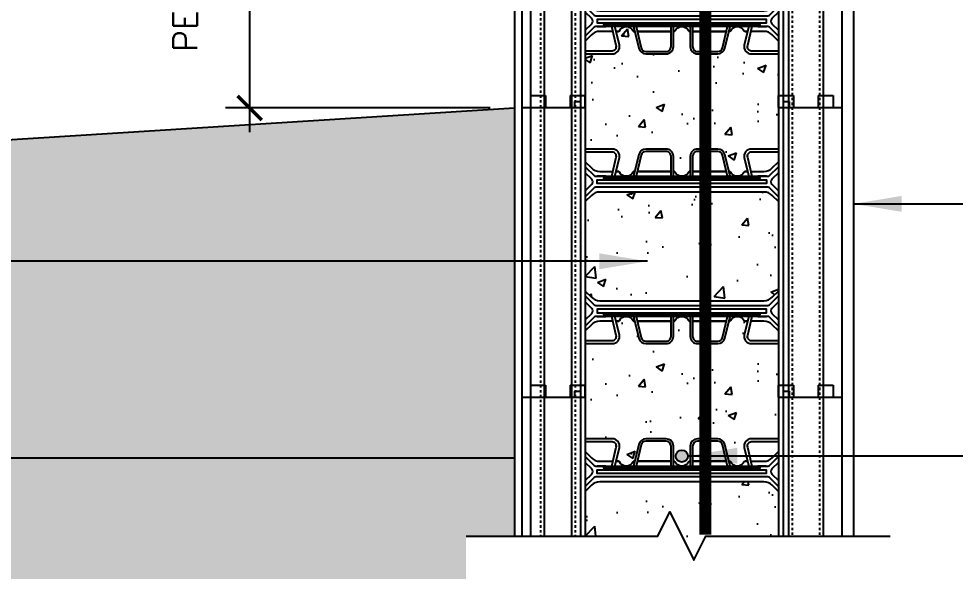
# Model space of a CAD drawing. Header units: inches. Extents: x -206 to -79, y -112 to 60.
# Drawn here: x -162.72 to -123.93, y -54.54 to -31.66 of the extents above; entities that cross this region are included whole.
import ezdxf

# ---------------------------------------------------------------- set-up
doc = ezdxf.new("R2010")
doc.units = ezdxf.units.IN
doc.header["$MEASUREMENT"] = 0
doc.linetypes.add('DASHED2', pattern=[0.375, 0.25, -0.125])
for name, color, linetype in [('LAYER 12', 12, 'Continuous'), ('LAYER 13', 13, 'Continuous'), ('LAYER 3', 3, 'Continuous'), ('LAYER 5', 5, 'Continuous'), ('LAYER 8', 8, 'Continuous')]:
    doc.layers.add(name, color=color, linetype=linetype)
doc.styles.add('NOTES', font='simplex.shx', dxfattribs={"height": 1})
doc.dimstyles.new('DIM-16', dxfattribs={"dimscale": 16, "dimtxt": 0.09375, "dimasz": 0.125, "dimexe": 0.1875, "dimexo": 0.0625, "dimgap": 0.0625, "dimtad": 0, "dimtih": 1, "dimtoh": 1, "dimdec": 4, "dimzin": 3, "dimdsep": 46, "dimlunit": 4, "dimtxsty": 'NOTES', "dimcen": 0.0625, "dimclrt": 4, "dimadec": 0, "dimazin": 0, "dimtfac": 1, "dimtdec": 4, "dimtofl": 0, "dimtmove": 0, "dimatfit": 3, "dimfxl": 1, "dimfrac": 2, "dimtolj": 1, "dimtzin": 0, "dimarcsym": 0})
doc.dimstyles.new('DIM-16$0', dxfattribs={"dimscale": 16, "dimtxt": 1, "dimasz": 0.0625, "dimexe": 0.0625, "dimexo": 0.0625, "dimgap": 0.03125, "dimtad": 1, "dimdec": 4, "dimzin": 3, "dimdsep": 46, "dimlunit": 4, "dimtxsty": 'NOTES', "dimblk1": 'ARCHTICK', "dimblk2": 'ARCHTICK', "dimsah": 1, "dimcen": 0.0625, "dimdle": 0.0625, "dimclrd": 256, "dimclre": 256, "dimclrt": 7, "dimadec": 0, "dimazin": 0, "dimtfac": 1, "dimtdec": 4, "dimtmove": 2, "dimatfit": 3, "dimldrblk": 'ARCHTICK', "dimfxl": 1, "dimfrac": 2, "dimtolj": 1, "dimtzin": 0, "dimarcsym": 0})

# ---------------------------------------------------------------- blocks, each defined once
blk = doc.blocks.new('_ArchTick')
at = {"color": 0, "linetype": 'ByBlock', "const_width": 0.15}
blk.add_lwpolyline([(-0.5, -0.5), (0.5, 0.5)], dxfattribs=at)
blk = doc.blocks.new('*D8')
at = {"layer": 'DEFPOINTS', "color": 0}
for p in [(-141.879, -23.336), (-153.158, -35.356), (-142.192, -35.356)]:
    blk.add_point(p, dxfattribs=at)
at = {"layer": 'LAYER 8', "lineweight": -2}
for p, q in [((-153.158, -22.336), (-153.158, -36.356)), ((-142.879, -23.336), (-154.158, -23.336)), ((-143.192, -35.356), (-154.158, -35.356))]:
    blk.add_line(p, q, dxfattribs=at)
for p, rotation in [((-153.158, -23.336), 90), ((-153.158, -35.356), 270)]:
    blk.add_blockref('_ArchTick', p, dxfattribs=dict(at, rotation=rotation))
at = {"layer": 'LAYER 8', "color": 7, "insert": (-154.991, -29.346), "char_height": 1, "attachment_point": 5, "rotation": 90, "style": 'NOTES'}
blk.add_mtext('\\A1;PER LOCAL\\PCODE', dxfattribs=at)
blk = doc.blocks.new('A$C52D01540')
at = {"layer": 'LAYER 12'}
for p, q in [((0.35, 12.5), (0.975, 12.5)), ((0.35, 12.5), (0.975, 12.5)), ((0.35, 12.5), (0.35, 0)), ((0.925, 12.5), (0.925, 0)), ((0.975, 12.5), (0.975, 12)), ((0.975, 12.5), (0.975, 12)), ((2, 12.5), (2, 12)), ((2, 12.5), (2.625, 12.5)), ((2, 12.5), (2, 12)), ((2, 12.5), (2.625, 12.5)), ((2.05, 12.5), (2.05, 0)), ((2.625, 12), (2.625, 12.5)), ((10.625, 12.5), (11.25, 12.5)), ((10.625, 12.5), (11.25, 12.5)), ((10.625, 12), (10.625, 12.5)), ((11.25, 12.5), (11.25, 12)), ((11.25, 12.5), (11.25, 12)), ((12.275, 12.5), (12.275, 12)), ((12.275, 12.5), (12.9, 12.5)), ((12.275, 12.5), (12.275, 12)), ((12.275, 12.5), (12.9, 12.5)), ((12.9, 12.5), (12.9, 12)), ((12.9, 12.5), (12.9, 12)), ((2.175, 12.25), (2.175, 12)), ((2.175, 12.25), (2.425, 12.25)), ((2.425, 12.25), (2.425, 0)), ((10.825, 12.25), (10.825, 0)), ((10.825, 12.25), (11.075, 12.25)), ((11.075, 12.25), (11.075, 12)), ((11.04, 12), (11.04, 0)), ((12.485, 12), (12.485, 0)), ((0.35, 0.5), (0.975, 0.5)), ((0.35, 0.5), (0.975, 0.5)), ((0.975, 0.5), (0.975, 0)), ((0.975, 0.5), (0.975, 0)), ((2, 0.5), (2, 0)), ((2, 0.5), (2.625, 0.5)), ((2, 0.5), (2, 0)), ((2, 0.5), (2.625, 0.5)), ((10.625, 0.5), (11.25, 0.5)), ((10.625, 0.5), (11.25, 0.5)), ((11.25, 0.5), (11.25, 0)), ((11.25, 0.5), (11.25, 0)), ((12.275, 0.5), (12.275, 0)), ((12.275, 0.5), (12.9, 0.5)), ((12.275, 0.5), (12.275, 0)), ((12.275, 0.5), (12.9, 0.5)), ((12.9, 0.5), (12.9, 0)), ((12.9, 0.5), (12.9, 0)), ((2.175, 0.25), (2.175, 0)), ((2.175, 0.25), (2.425, 0.25)), ((10.825, 0.25), (11.075, 0.25)), ((11.075, 0.25), (11.075, 0))]:
    blk.add_line(p, q, dxfattribs=at)
at = {"layer": 'LAYER 12', "linetype": 'DASHED2', "ltscale": 0.15}
for p, q in [((0.765, 12.5), (0.765, 0)), ((2.21, 12.5), (2.21, 0)), ((11.2, 12), (11.2, 0)), ((12.325, 12), (12.325, 0))]:
    blk.add_line(p, q, dxfattribs=at)
at = {"layer": 'LAYER 12'}
for points in [[(3.854, 9.15), (4.037, 9.91, 0.485338), (3.746, 10.28), (2.625, 10.28)], [(3.474, 9.15), (3.374, 9.15), (3.124, 9.15), (3.72, 9.15), (3.911, 9.94, 0.485338), (3.746, 10.15), (2.625, 10.15)], [(6.277, 9.15), (6.277, 9.98, 0.414214), (5.977, 10.28), (5.134, 10.28, 0.346495), (4.843, 10.05), (4.626, 9.15)], [(6.177, 9.15), (6.177, 9.98, 0.414214), (5.977, 10.18), (5.134, 10.18, 0.346495), (4.94, 10.027), (4.729, 9.15)], [(8.624, 9.15), (8.407, 10.05, 0.346495), (8.116, 10.28), (7.273, 10.28, 0.414214), (6.973, 9.98), (6.973, 9.15)], [(8.521, 9.15), (8.31, 10.027, 0.346495), (8.116, 10.18), (7.273, 10.18, 0.414214), (7.073, 9.98), (7.073, 9.15)], [(10.625, 10.28), (9.504, 10.28, 0.485338), (9.213, 9.91), (9.396, 9.15)], [(10.625, 10.15), (9.504, 10.15, 0.485338), (9.339, 9.94), (9.53, 9.15), (10.126, 9.15), (9.876, 9.15), (9.776, 9.15)], [(2.625, 9.749), (2.878, 9.496, 0.198912), (3.231, 9.35), (3.769, 9.35)], [(9.481, 9.35), (10.019, 9.35, 0.198912), (10.372, 9.496), (10.625, 9.749)], [(2.625, 9.549), (2.995, 9.179, 0.198912), (3.066, 9.15), (6.625, 9.15, -0.279322), (6.339, 9.323, 0.279322), (6.295, 9.35)], [(4.656, 9.35, 0.279322), (4.611, 9.323, -0.605918), (4.04, 9.323, 0.279322), (3.996, 9.35), (3.902, 9.35), (3.996, 9.35)], [(6.955, 9.35, 0.279322), (6.911, 9.323, -0.279322), (6.625, 9.15), (10.184, 9.15, 0.198912), (10.255, 9.179), (10.625, 9.549)], [(9.254, 9.35), (9.348, 9.35), (9.254, 9.35, 0.279322), (9.21, 9.323, -0.605918), (8.639, 9.323, 0.279322), (8.594, 9.35)], [(2.625, 8.551), (2.893, 8.819, 0.414214), (2.893, 9.031), (2.625, 9.299)], [(10.625, 9.299), (10.357, 9.031, 0.414214), (10.357, 8.819), (10.625, 8.551)], [(10.625, 8.301), (10.255, 8.671, 0.198912), (10.184, 8.7), (6.625, 8.7), (3.066, 8.7, 0.198912), (2.995, 8.671), (2.625, 8.301)], [(10.625, 8.101), (10.372, 8.354, 0.198912), (10.019, 8.5), (6.625, 8.5), (3.231, 8.5, 0.198912), (2.878, 8.354), (2.625, 8.101)], [(2.625, 4.399), (2.878, 4.146, 0.198912), (3.231, 4), (6.625, 4), (10.019, 4, 0.198912), (10.372, 4.146), (10.625, 4.399)], [(2.625, 4.199), (2.995, 3.829, 0.198912), (3.066, 3.8), (6.625, 3.8), (10.184, 3.8, 0.198912), (10.255, 3.829), (10.625, 4.199)], [(2.625, 3.201), (2.893, 3.469, 0.414214), (2.893, 3.681), (2.625, 3.949)], [(10.625, 3.949), (10.357, 3.681, 0.414214), (10.357, 3.469), (10.625, 3.201)], [(6.295, 3.15, 0.279322), (6.339, 3.177, -0.279322), (6.625, 3.35), (3.066, 3.35, 0.198912), (2.995, 3.321), (2.625, 2.951)], [(2.625, 2.35), (3.746, 2.35, 0.485338), (3.911, 2.56), (3.72, 3.35), (3.124, 3.35), (3.374, 3.35), (3.474, 3.35)], [(2.625, 2.22), (3.746, 2.22, 0.485338), (4.037, 2.59), (3.854, 3.35)], [(3.769, 3.15), (3.231, 3.15, 0.198912), (2.878, 3.004), (2.625, 2.751)], [(3.996, 3.15), (3.902, 3.15), (3.996, 3.15, 0.279322), (4.04, 3.177, -0.605918), (4.611, 3.177, 0.279322), (4.656, 3.15)], [(4.626, 3.35), (4.843, 2.45, 0.346495), (5.134, 2.22), (5.977, 2.22, 0.414214), (6.277, 2.52), (6.277, 3.35)], [(4.729, 3.35), (4.94, 2.473, 0.346495), (5.134, 2.32), (5.977, 2.32, 0.414214), (6.177, 2.52), (6.177, 3.35)], [(10.625, 2.951), (10.255, 3.321, 0.198912), (10.184, 3.35), (6.625, 3.35, -0.279322), (6.911, 3.177, 0.279322), (6.955, 3.15)], [(6.973, 3.35), (6.973, 2.52, 0.414214), (7.273, 2.22), (8.116, 2.22, 0.346495), (8.407, 2.45), (8.624, 3.35)], [(7.073, 3.35), (7.073, 2.52, 0.414214), (7.273, 2.32), (8.116, 2.32, 0.346495), (8.31, 2.473), (8.521, 3.35)], [(8.594, 3.15, 0.279322), (8.639, 3.177, -0.605918), (9.21, 3.177, 0.279322), (9.254, 3.15), (9.348, 3.15), (9.254, 3.15)], [(9.396, 3.35), (9.213, 2.59, 0.485338), (9.504, 2.22), (10.625, 2.22)], [(9.776, 3.35), (9.876, 3.35), (10.126, 3.35), (9.53, 3.35), (9.339, 2.56, 0.485338), (9.504, 2.35), (10.625, 2.35)], [(10.625, 2.751), (10.372, 3.004, 0.198912), (10.019, 3.15), (9.481, 3.15)]]:
    blk.add_lwpolyline(points, format="xyb", dxfattribs=at)
for points in [[(4.674, 9.35), (4.656, 9.35)], [(6.177, 9.35), (4.777, 9.35)], [(6.277, 9.35), (6.295, 9.35)], [(6.973, 9.35), (6.955, 9.35)], [(7.073, 9.35), (8.473, 9.35)], [(8.576, 9.35), (8.594, 9.35)], [(6.625, 9), (10.126, 9), (10.126, 8.85), (6.625, 8.85), (3.124, 8.85), (3.124, 9)], [(6.625, 3.5), (10.126, 3.5), (10.126, 3.65), (6.625, 3.65), (3.124, 3.65), (3.124, 3.5)], [(4.674, 3.15), (4.656, 3.15)], [(6.177, 3.15), (4.777, 3.15)], [(6.277, 3.15), (6.295, 3.15)], [(6.973, 3.15), (6.955, 3.15)], [(7.073, 3.15), (8.473, 3.15)], [(8.576, 3.15), (8.594, 3.15)]]:
    blk.add_lwpolyline(points, close=True, dxfattribs=at)
for points in [[(6.625, 9.1), (3.474, 9.1), (3.377, 9.078, 0.780776), (3.377, 9.072), (3.474, 9.05), (6.625, 9.05), (9.776, 9.05), (9.873, 9.072, 0.780776), (9.873, 9.078), (9.776, 9.1)], [(6.625, 3.4), (9.776, 3.4), (9.873, 3.422, 0.780776), (9.873, 3.428), (9.776, 3.45), (6.625, 3.45), (3.474, 3.45), (3.377, 3.428, 0.780776), (3.377, 3.422), (3.474, 3.4)]]:
    blk.add_lwpolyline(points, format="xyb", close=True, dxfattribs=at)
at = {"layer": 'LAYER 5'}
for p, q in [((0, 12), (0, 0)), ((0, 12), (2.625, 12)), ((2.625, 12), (2.625, 0)), ((10.625, 12), (10.625, 0)), ((10.625, 12), (13.25, 12)), ((13.25, 12), (13.25, 0)), ((0, 0), (2.625, 0)), ((10.625, 0), (13.25, 0))]:
    blk.add_line(p, q, dxfattribs=at)

msp = doc.modelspace()

# ---------------------------------------------------------------- hatches: boundary and pattern name
at = {"layer": 'LAYER 12'}
h = msp.add_hatch(dxfattribs=at)
h.set_pattern_fill('EARTH,_O', color=256, scale=8, angle=45)
h.set_pattern_definition([(45, (-201.4805, -112.3844), (2e-16, 2.828427), [2, -2]), (45, (-202.0108, -111.854), (2e-16, 2.828427), [2, -2]), (45, (-202.5412, -111.3237), (2e-16, 2.828427), [2, -2]), (135, (-202.5412, -110.9702), (-2.828427, 4e-16), [2, -2]), (135, (-202.0108, -110.4398), (-2.828427, 4e-16), [2, -2]), (135, (-201.4805, -109.9095), (-2.828427, 4e-16), [2, -2])])
h.paths.add_polyline_path([(-142.19177, -35.35572), (-184.32043, -37.98876), (-184.32043, -111.98277), (-109.48199, -111.98277), (-109.48199, -89.33625), (-119.16058, -89.33624), (-119.16058, -99.33626), (-151.34802, -99.33622), (-164.66982, -99.33622, -0.36397023), (-166.63943, -97.68352), (-173.47938, -58.89227), (-142.19177, -58.89227), (-142.19177, -57.08621), (-144.19177, -57.08621), (-144.19177, -53.08621), (-142.19177, -53.08621)])
h.paths.add_polyline_path([(-136.17096, -104.27757), (-134.33763, -104.27757), (-134.33763, -105.96805), (-136.17096, -105.96805)], flags=24)
h.paths.add_polyline_path([(-201.4805, -65.73889), (-172.793, -65.73889), (-172.793, -73.26568), (-201.4805, -73.26568)], flags=9)
h.paths.add_polyline_path([(-201.4805, -105.07187), (-181.043, -105.07187), (-181.043, -112.38437), (-201.4805, -112.38437)], flags=9)
h.paths.add_polyline_path([(-201.4805, -47.04784), (-177.88229, -47.04784), (-177.88229, -52.48534), (-201.4805, -52.48534)], flags=9)
at = {"layer": 'LAYER 13'}
h = msp.add_hatch(dxfattribs=at)
h.set_pattern_fill('AR-CONC', color=256, scale=0.5, style=0)
h.set_pattern_definition([(50, (-139.2543, -43.3362), (3.5863, -0.31376), [0.375, -4.125]), (355, (-139.2543, -43.336), (-0.6938, 3.761), [0.3, -3.3]), (100.45, (-138.9554, -43.3623), (2.89255, 3.4472), [0.3187, -3.5057]), (46.184, (-139.2543, -42.336), (5.3362, -0.8276), [0.5625, -6.1875]), (96.636, (-138.8096, -42.405), (4.6733, 4.8706), [0.478, -5.2586]), (351.184, (-139.2543, -42.336), (4.6733, 4.8706), [0.45, -4.95]), (21, (-138.7543, -42.5862), (2.98454, -2.0131), [0.375, -4.125]), (326, (-138.7543, -42.586), (1.2166, 3.6258), [0.3, -3.3]), (71.45, (-138.5056, -42.754), (4.2011, 1.61265), [0.3187, -3.5057]), (37.5, (-139.2543, -43.3362), (0.0608, 1.66447), [0, -3.26, 0, -3.35, 0, -3.3125]), (7.5, (-139.2543, -43.3362), (1.31535, 1.97206), [0, -1.91, 0, -3.185, 0, -1.2625]), (327.5, (-140.3693, -43.3362), (2.66911, -0.11277), [0, -1.25, 0, -3.9, 0, -5.175]), (317.5, (-140.8693, -43.3362), (2.91593, 0.50052), [0, -1.625, 0, -2.59, 0, -3.675])])
h.paths.add_polyline_path([(-131.2543, -33.11616), (-132.375, -33.11616, -0.48533789), (-132.66664, -32.74584), (-132.53169, -32.18616), (-132.62486, -32.18616, -0.27932207), (-132.66918, -32.15931, 0.60591838), (-133.2407, -32.15931, -0.27932207), (-133.28502, -32.18616), (-133.30318, -32.18616), (-133.47204, -32.88648, -0.34649497), (-133.76369, -33.11616), (-134.60605, -33.11616, -0.41421356), (-134.90605, -32.81616), (-134.90605, -32.18616), (-134.92422, -32.18616, -0.27932206), (-134.96854, -32.15931, 0.27945719), (-135.25446, -31.98616, 0.27918695), (-135.54005, -32.15931, -0.27932207), (-135.58437, -32.18616), (-135.60254, -32.18616), (-135.60254, -32.81616, -0.33395124), (-135.81918, -33.10435), (-135.81918, -37.06797, -0.33395124), (-135.60254, -37.35616), (-135.60254, -37.98616), (-135.58437, -37.98616, -0.27932206), (-135.54005, -38.01301, 0.27945722), (-135.25414, -38.18616, 0.27918692), (-134.96854, -38.01301, -0.27932207), (-134.92422, -37.98616), (-134.90605, -37.98616), (-134.90605, -37.35616, -0.41421356), (-134.60605, -37.05616), (-133.76369, -37.05616, -0.34649497), (-133.47204, -37.28584), (-133.30318, -37.98616), (-133.28502, -37.98616, -0.27932207), (-133.2407, -38.01301, 0.60591838), (-132.66918, -38.01301, -0.27932206), (-132.62486, -37.98616), (-132.53169, -37.98616), (-132.66664, -37.42648, -0.48533789), (-132.375, -37.05616), (-131.2543, -37.05616), (-131.2543, -35.33616)])
h.paths.add_polyline_path([(-135.81918, -33.10435, -0.07050901), (-135.90254, -33.11616), (-136.74491, -33.11616, -0.34649497), (-137.03655, -32.88648), (-137.20541, -32.18616), (-137.22358, -32.18616, -0.27932207), (-137.2679, -32.15931, 0.60591838), (-137.83941, -32.15931, -0.27932206), (-137.88373, -32.18616), (-137.9769, -32.18616), (-137.84195, -32.74584, -0.48533789), (-138.1336, -33.11616), (-139.2543, -33.11616), (-139.2543, -35.33616), (-139.2543, -37.05616), (-138.1336, -37.05616, -0.48533789), (-137.84195, -37.42648), (-137.9769, -37.98616), (-137.88373, -37.98616, -0.27932207), (-137.83941, -38.01301, 0.60591838), (-137.2679, -38.01301, -0.27932207), (-137.22358, -37.98616), (-137.20541, -37.98616), (-137.03655, -37.28584, -0.34649497), (-136.74491, -37.05616), (-135.90254, -37.05616, -0.07050901), (-135.81918, -37.06797)])
h.paths.add_polyline_path([(-135.81918, -38.83616), (-138.64782, -38.83616, 0.19891237), (-139.00138, -38.98261), (-139.2543, -39.23553), (-139.2543, -42.93679), (-139.00138, -43.18971, 0.19891237), (-138.64782, -43.33616), (-135.81918, -43.33616)])
h.paths.add_polyline_path([(-131.2543, -39.23553), (-131.50722, -38.98261, 0.19891237), (-131.86077, -38.83616), (-135.2543, -38.83616), (-135.81918, -38.83616), (-135.81918, -43.33616), (-135.2543, -43.33616), (-131.86077, -43.33616, 0.19891237), (-131.50722, -43.18971), (-131.2543, -42.93679)])
h = msp.add_hatch(dxfattribs=at)
h.set_pattern_fill('AR-CONC', color=256, scale=0.5, style=0)
h.set_pattern_definition([(50, (-139.2543, -54.0862), (3.5863, -0.31376), [0.375, -4.125]), (355, (-139.2543, -54.0862), (-0.6938, 3.761), [0.3, -3.3]), (100.45, (-138.9554, -54.1124), (2.8925, 3.4472), [0.3187, -3.5057]), (46.184, (-139.2543, -53.086), (5.3362, -0.8276), [0.5625, -6.1875]), (96.636, (-138.8096, -53.155), (4.6733, 4.8706), [0.478, -5.2586]), (351.184, (-139.2543, -53.086), (4.6733, 4.8706), [0.45, -4.95]), (21, (-138.7543, -53.3362), (2.9845, -2.0131), [0.375, -4.125]), (326, (-138.7543, -53.3362), (1.2166, 3.6258), [0.3, -3.3]), (71.45, (-138.5056, -53.504), (4.2011, 1.6127), [0.3187, -3.5057]), (37.5, (-139.2543, -54.0862), (0.0608, 1.66447), [0, -3.26, 0, -3.35, 0, -3.3125]), (7.5, (-139.2543, -54.0862), (1.31535, 1.97206), [0, -1.91, 0, -3.185, 0, -1.2625]), (327.5, (-140.3693, -54.0862), (2.66911, -0.11277), [0, -1.25, 0, -3.9, 0, -5.175]), (317.5, (-140.8693, -54.0862), (2.91593, 0.50052), [0, -1.625, 0, -2.59, 0, -3.675])])
h.paths.add_polyline_path([(-135.81918, -45.10435, -0.07050901), (-135.90254, -45.11616), (-136.74491, -45.11616, -0.34649497), (-137.03655, -44.88648), (-137.20541, -44.18616), (-137.22358, -44.18616, -0.27932207), (-137.2679, -44.15931, 0.60591838), (-137.83941, -44.15931, -0.27932206), (-137.88373, -44.18616), (-137.9769, -44.18616), (-137.84195, -44.74584, -0.48533789), (-138.1336, -45.11616), (-139.2543, -45.11616), (-139.2543, -47.33616), (-139.2543, -49.05616), (-138.1336, -49.05616, -0.48533789), (-137.84195, -49.42648), (-137.9769, -49.98616), (-137.88373, -49.98616, -0.27932207), (-137.83941, -50.01301, 0.60591838), (-137.2679, -50.01301, -0.27932207), (-137.22358, -49.98616), (-137.20541, -49.98616), (-137.03655, -49.28584, -0.34649497), (-136.74491, -49.05616), (-135.90254, -49.05616, -0.07050901), (-135.81918, -49.06797)])
h.paths.add_polyline_path([(-131.2543, -45.11616), (-132.375, -45.11616, -0.48533789), (-132.66664, -44.74584), (-132.53169, -44.18616), (-132.62486, -44.18616, -0.27932207), (-132.66918, -44.15931, 0.60591838), (-133.2407, -44.15931, -0.27932207), (-133.28502, -44.18616), (-133.30318, -44.18616), (-133.47204, -44.88648, -0.34649497), (-133.76369, -45.11616), (-134.60605, -45.11616, -0.41421356), (-134.90605, -44.81616), (-134.90605, -44.18616), (-134.92422, -44.18616, -0.27932206), (-134.96854, -44.15931, 0.27945719), (-135.25446, -43.98616, 0.27918695), (-135.54005, -44.15931, -0.27932207), (-135.58437, -44.18616), (-135.60254, -44.18616), (-135.60254, -44.81616, -0.33395124), (-135.81918, -45.10435), (-135.81918, -49.06797, -0.33395124), (-135.60254, -49.35616), (-135.60254, -49.98616), (-135.58437, -49.98616, -0.27932206), (-135.54005, -50.01301, 0.27945722), (-135.25414, -50.18616, 0.27918692), (-134.96854, -50.01301, -0.27932207), (-134.92422, -49.98616), (-134.90605, -49.98616), (-134.90605, -49.35616, -0.41421356), (-134.60605, -49.05616), (-133.76369, -49.05616, -0.34649497), (-133.47204, -49.28584), (-133.30318, -49.98616), (-133.28502, -49.98616, -0.27932207), (-133.2407, -50.01301, 0.60591838), (-132.66918, -50.01301, -0.27932206), (-132.62486, -49.98616), (-132.53169, -49.98616), (-132.66664, -49.42648, -0.48533789), (-132.375, -49.05616), (-131.2543, -49.05616), (-131.2543, -47.33616), (-131.2543, -46.83616)])
h.paths.add_polyline_path([(-131.2543, -51.23553), (-131.50722, -50.98261, 0.19891237), (-131.86077, -50.83616), (-135.2543, -50.83616), (-135.81918, -50.83616), (-135.81918, -52.21598), (-135.7543, -52.08621), (-134.7543, -54.08621), (-134.2543, -53.08621), (-131.2543, -53.08621)])
h.paths.add_polyline_path([(-135.81918, -52.21598), (-135.81918, -50.83616), (-138.64782, -50.83616, 0.19891237), (-139.00138, -50.98261), (-139.2543, -51.23553), (-139.2543, -53.08621), (-136.2543, -53.08621)])
at = {"layer": 'LAYER 8'}
msp.add_hatch(color=256, dxfattribs=at).paths.add_polyline_path([(-135.0043, -49.77116, 1), (-135.5043, -49.77116, 1)])

# ---------------------------------------------------------------- linework, layer by layer
at = {"layer": 'LAYER 12'}
for p, q in [((-141.5293, -46.83616), (-140.9043, -46.83616)), ((-141.5293, -46.83616), (-140.9043, -46.83616)), ((-141.5293, -46.83616), (-141.5293, -53.08621)), ((-140.9543, -46.83616), (-140.9543, -53.08621)), ((-140.9043, -46.83616), (-140.9043, -47.33616)), ((-140.9043, -46.83616), (-140.9043, -47.33616)), ((-139.8793, -46.83616), (-139.8793, -47.33616)), ((-139.8793, -46.83616), (-139.2543, -46.83616)), ((-139.8793, -46.83616), (-139.8793, -47.33616)), ((-139.8793, -46.83616), (-139.2543, -46.83616)), ((-139.8293, -46.83616), (-139.8293, -53.08621)), ((-139.2543, -47.33616), (-139.2543, -46.83616)), ((-131.2543, -46.83616), (-130.6293, -46.83616)), ((-131.2543, -46.83616), (-130.6293, -46.83616)), ((-131.2543, -47.33616), (-131.2543, -46.83616)), ((-130.6293, -46.83616), (-130.6293, -47.33616)), ((-130.6293, -46.83616), (-130.6293, -47.33616)), ((-129.6043, -46.83616), (-129.6043, -47.33616)), ((-129.6043, -46.83616), (-128.9793, -46.83616)), ((-129.6043, -46.83616), (-129.6043, -47.33616)), ((-129.6043, -46.83616), (-128.9793, -46.83616)), ((-128.9793, -46.83616), (-128.9793, -47.33616)), ((-128.9793, -46.83616), (-128.9793, -47.33616)), ((-139.7043, -47.08616), (-139.7043, -47.33616)), ((-139.7043, -47.08616), (-139.4543, -47.08616)), ((-139.4543, -47.08616), (-139.4543, -53.08621)), ((-131.0543, -47.08616), (-131.0543, -53.08621)), ((-131.0543, -47.08616), (-130.8043, -47.08616)), ((-130.8043, -47.08616), (-130.8043, -47.33616)), ((-130.8393, -47.33616), (-130.8393, -53.08621)), ((-129.3943, -47.33616), (-129.3943, -53.08621))]:
    msp.add_line(p, q, dxfattribs=at)
at = {"layer": 'LAYER 12', "linetype": 'DASHED2', "ltscale": 0.15}
for p, q in [((-141.1143, -46.83616), (-141.1143, -53.08621)), ((-139.6693, -46.83616), (-139.6693, -53.08621)), ((-130.6793, -47.33616), (-130.6793, -53.08621)), ((-129.5543, -47.33616), (-129.5543, -53.08621))]:
    msp.add_line(p, q, dxfattribs=at)
at = {"layer": 'LAYER 12'}
for points in [[(-138.02513, -50.18616), (-137.84195, -49.42648, 0.48533789), (-138.1336, -49.05616), (-139.2543, -49.05616)], [(-138.40493, -50.18616), (-138.50493, -50.18616), (-138.75493, -50.18616), (-138.15885, -50.18616), (-137.96833, -49.39601, 0.48533789), (-138.1336, -49.18616), (-139.2543, -49.18616)], [(-135.60254, -50.18616), (-135.60254, -49.35616, 0.41421356), (-135.90254, -49.05616), (-136.74491, -49.05616, 0.34649497), (-137.03655, -49.28584), (-137.25363, -50.18616)], [(-135.70254, -50.18616), (-135.70254, -49.35616, 0.41421356), (-135.90254, -49.15616), (-136.74491, -49.15616, 0.34649497), (-136.93934, -49.30928), (-137.15077, -50.18616)], [(-133.25496, -50.18616), (-133.47204, -49.28584, 0.34649497), (-133.76369, -49.05616), (-134.60605, -49.05616, 0.41421356), (-134.90605, -49.35616), (-134.90605, -50.18616)], [(-133.35783, -50.18616), (-133.56926, -49.30928, 0.34649497), (-133.76369, -49.15616), (-134.60605, -49.15616, 0.41421356), (-134.80605, -49.35616), (-134.80605, -50.18616)], [(-131.2543, -49.05616), (-132.375, -49.05616, 0.48533789), (-132.66664, -49.42648), (-132.48347, -50.18616)], [(-131.2543, -49.18616), (-132.375, -49.18616, 0.48533789), (-132.54026, -49.39601), (-132.34974, -50.18616), (-131.75367, -50.18616), (-132.00367, -50.18616), (-132.10367, -50.18616)], [(-139.2543, -49.58679), (-139.00138, -49.83971, 0.19891237), (-138.64782, -49.98616), (-138.11063, -49.98616)], [(-132.39797, -49.98616), (-131.86077, -49.98616, 0.19891237), (-131.50722, -49.83971), (-131.2543, -49.58679)], [(-139.2543, -49.78679), (-138.88422, -50.15687, 0.19891237), (-138.81351, -50.18616), (-135.2543, -50.18616, -0.27932207), (-135.54005, -50.01301, 0.27932207), (-135.58437, -49.98616)], [(-139.2543, -50.78553), (-138.98599, -50.51723, 0.41421356), (-138.98599, -50.30509), (-139.2543, -50.03679)], [(-137.22358, -49.98616, 0.27932207), (-137.2679, -50.01301, -0.60591838), (-137.83941, -50.01301, 0.27932207), (-137.88373, -49.98616), (-137.9769, -49.98616), (-137.88373, -49.98616)], [(-134.92422, -49.98616, 0.27932207), (-134.96854, -50.01301, -0.27932207), (-135.2543, -50.18616), (-131.69509, -50.18616, 0.19891237), (-131.62438, -50.15687), (-131.2543, -49.78679)], [(-132.62486, -49.98616), (-132.53169, -49.98616), (-132.62486, -49.98616, 0.27932207), (-132.66918, -50.01301, -0.60591838), (-133.2407, -50.01301, 0.27932207), (-133.28502, -49.98616)], [(-131.2543, -50.03679), (-131.5226, -50.30509, 0.41421356), (-131.5226, -50.51723), (-131.2543, -50.78553)], [(-131.2543, -51.03553), (-131.62438, -50.66545, 0.19891237), (-131.69509, -50.63616), (-135.2543, -50.63616), (-138.81351, -50.63616, 0.19891237), (-138.88422, -50.66545), (-139.2543, -51.03553)], [(-131.2543, -51.23553), (-131.50722, -50.98261, 0.19891237), (-131.86077, -50.83616), (-135.2543, -50.83616), (-138.64782, -50.83616, 0.19891237), (-139.00138, -50.98261), (-139.2543, -51.23553)]]:
    msp.add_lwpolyline(points, format="xyb", dxfattribs=at)
for points in [[(-137.20541, -49.98616), (-137.22358, -49.98616)], [(-135.70254, -49.98616), (-137.10254, -49.98616)], [(-135.60254, -49.98616), (-135.58437, -49.98616)], [(-134.90605, -49.98616), (-134.92422, -49.98616)], [(-134.80605, -49.98616), (-133.40605, -49.98616)], [(-133.30318, -49.98616), (-133.28502, -49.98616)], [(-135.2543, -50.33616), (-131.75367, -50.33616), (-131.75367, -50.48616), (-135.2543, -50.48616), (-138.75493, -50.48616), (-138.75493, -50.33616)]]:
    msp.add_lwpolyline(points, close=True, dxfattribs=at)
msp.add_lwpolyline([(-135.2543, -50.23616), (-138.40493, -50.23616), (-138.50266, -50.25825, 0.78077641), (-138.50266, -50.26407), (-138.40493, -50.28616), (-135.2543, -50.28616), (-132.10367, -50.28616), (-132.00594, -50.26407, 0.78077641), (-132.00594, -50.25825), (-132.10367, -50.23616)], format="xyb", close=True, dxfattribs=at)
at = {"layer": 'LAYER 3', "flags": 128}
msp.add_lwpolyline([(-144.19177, -53.08621), (-136.2543, -53.08621), (-135.7543, -52.08621), (-134.7543, -54.08621), (-134.2543, -53.08621), (-126.6293, -53.08621)], dxfattribs=at)
at = {"layer": 'LAYER 5'}
for p, q in [((-201.87927, -39.08618), (-142.19177, -35.35572)), ((-141.8793, -47.33616), (-141.8793, -53.08621)), ((-141.8793, -47.33616), (-139.2543, -47.33616)), ((-139.2543, -47.33616), (-139.2543, -53.08621)), ((-131.2543, -47.33616), (-131.2543, -53.08621)), ((-131.2543, -47.33616), (-128.6293, -47.33616)), ((-128.6293, -47.33616), (-128.6293, -53.08621))]:
    msp.add_line(p, q, dxfattribs=at)
at = {"layer": 'LAYER 5', "const_width": 0.5, "flags": 128}
msp.add_lwpolyline([(-134.27934, -1.66593), (-134.27934, -53.03081)], dxfattribs=at)
at = {"layer": 'LAYER 8'}
for p, q in [((-128.1293, -53.08621), (-128.1293, -23.33618)), ((-142.19177, -25.33618), (-142.19177, -53.08621))]:
    msp.add_line(p, q, dxfattribs=at)
msp.add_circle((-135.2543, -49.77116), 0.25, dxfattribs=at)

# ---------------------------------------------------------------- block references
for p in [(-141.8793, -35.33616), (-141.8793, -47.33616)]:
    msp.add_blockref('A$C52D01540', p)

# ---------------------------------------------------------------- dimensions: what is measured, and where the dimension line sits
dim = msp.add_linear_dim(base=(-153.15767, -35.35572), p1=(-141.87927, -23.33618), p2=(-142.19177, -35.35572), angle=90, text='PER LOCAL\\PCODE', dimstyle='DIM-16$0', dxfattribs=at)
dim.commit()
dim.dimension.update_dxf_attribs({"geometry": '*D8', "text_midpoint": (-154.99101, -29.34595)})

# ---------------------------------------------------------------- leaders
for points in [[(-128.14692, -39.32708), (-108.57552, -39.32709), (-104.75109, -39.32709)], [(-136.67551, -41.70511), (-167.4688, -41.70511), (-189.1411, -41.70511)], [(-142.19177, -49.85909), (-167.4688, -49.85909), (-178.09755, -49.85909)], [(-134.96102, -49.75828), (-108.57552, -49.75829), (-104.75109, -49.75829)]]:
    msp.add_leader(points, dimstyle='DIM-16', dxfattribs=at)

doc.saveas('drawing.dxf')
